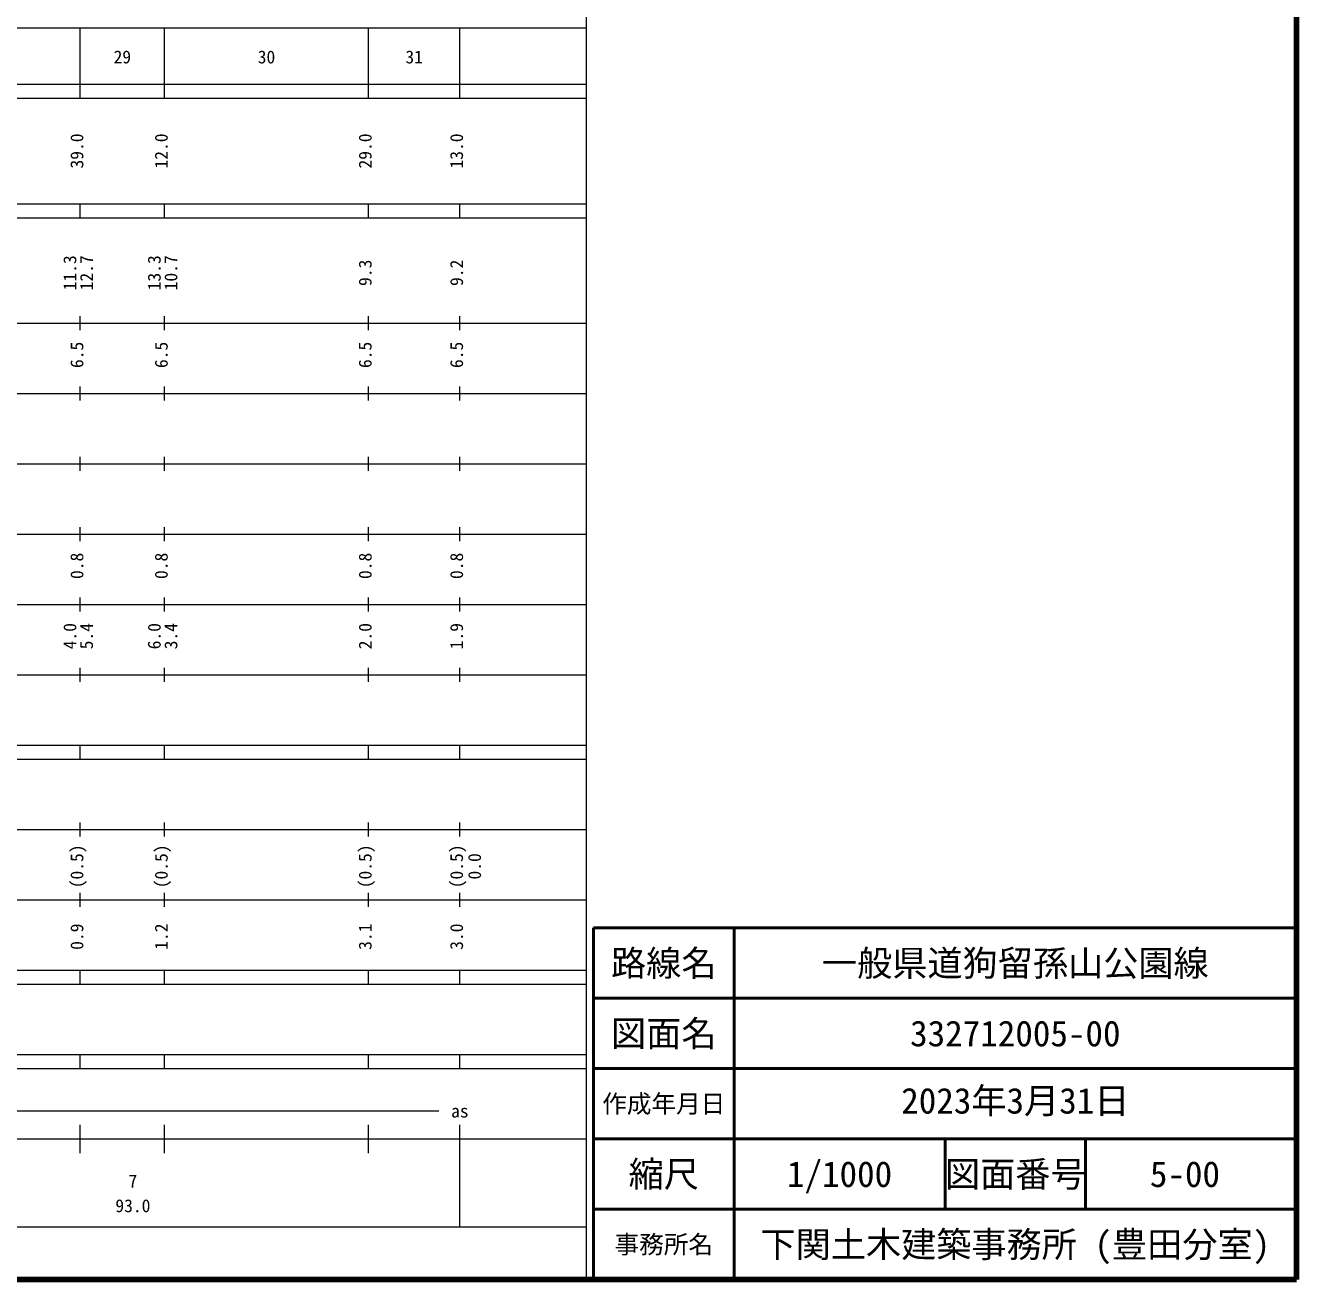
# Model space of a CAD drawing. Units: millimetres on the paper, enlarged 1000 times. Extents: x 40000 to 680000, y 20000 to 380000.
# Drawn here: x 499215 to 680000, y 20000 to 198357 of the extents above; entities that cross this region are included whole.
import ezdxf
from ezdxf.enums import TextEntityAlignment as Align

# ---------------------------------------------------------------- set-up
doc = ezdxf.new("R2010")
doc.units = ezdxf.units.MM
doc.header["$LTSCALE"] = 1000
for name, color, linetype, lineweight in [('M-TTL', 2, 'Continuous', 140), ('M-TTL-BAND', 7, 'Continuous', 13), ('M-TTL-FRAM', 2, 'Continuous', 50), ('M-TTL-LINE', 7, 'Continuous', 50), ('M-TTL-TXT', 7, 'Continuous', 13)]:
    doc.layers.add(name, color=color, linetype=linetype, lineweight=lineweight)
doc.styles.add('ＭＳ ゴシック', font='')
doc.styles.get('ＭＳ ゴシック').set_extended_font_data('MS Gothic')

msp = doc.modelspace()

# ---------------------------------------------------------------- linework, layer by layer
at = {"layer": 'M-TTL'}
for p, q in [((680000, 20000), (680000, 380000)), ((40000, 20000), (680000, 20000))]:
    msp.add_line(p, q, dxfattribs=at)
at = {"layer": 'M-TTL-BAND'}
for p, q in [((579000, 20000), (579000, 370000)), ((68000, 198000), (579000, 198000)), ((507000, 188000), (507000, 198000)), ((519000, 188000), (519000, 198000)), ((548000, 188000), (548000, 198000)), ((561000, 188000), (561000, 198000)), ((40000, 190000), (579000, 190000)), ((40000, 188000), (579000, 188000)), ((40000, 173000), (579000, 173000)), ((507000, 171000), (507000, 173000)), ((519000, 171000), (519000, 173000)), ((548000, 171000), (548000, 173000)), ((561000, 171000), (561000, 173000)), ((40000, 171000), (579000, 171000)), ((40000, 156000), (579000, 156000)), ((507000, 155000), (507000, 157000)), ((519000, 155000), (519000, 157000)), ((548000, 155000), (548000, 157000)), ((561000, 155000), (561000, 157000)), ((507000, 145000), (507000, 147000)), ((519000, 145000), (519000, 147000)), ((548000, 145000), (548000, 147000)), ((561000, 145000), (561000, 147000)), ((46000, 146000), (579000, 146000)), ((52000, 136000), (579000, 136000)), ((507000, 135000), (507000, 137000)), ((519000, 135000), (519000, 137000)), ((548000, 135000), (548000, 137000)), ((561000, 135000), (561000, 137000)), ((507000, 125000), (507000, 127000)), ((519000, 125000), (519000, 127000)), ((548000, 125000), (548000, 127000)), ((561000, 125000), (561000, 127000)), ((46000, 126000), (579000, 126000)), ((52000, 116000), (579000, 116000)), ((507000, 115000), (507000, 117000)), ((519000, 115000), (519000, 117000)), ((548000, 115000), (548000, 117000)), ((561000, 115000), (561000, 117000)), ((507000, 105000), (507000, 107000)), ((519000, 105000), (519000, 107000)), ((548000, 105000), (548000, 107000)), ((561000, 105000), (561000, 107000)), ((46000, 106000), (579000, 106000)), ((40000, 96000), (579000, 96000)), ((507000, 94000), (507000, 96000)), ((519000, 94000), (519000, 96000)), ((548000, 94000), (548000, 96000)), ((561000, 94000), (561000, 96000)), ((40000, 94000), (579000, 94000)), ((507000, 83000), (507000, 85000)), ((519000, 83000), (519000, 85000)), ((548000, 83000), (548000, 85000)), ((561000, 83000), (561000, 85000)), ((49000, 84000), (579000, 84000)), ((507000, 73000), (507000, 75000)), ((519000, 73000), (519000, 75000)), ((548000, 73000), (548000, 75000)), ((561000, 73000), (561000, 75000)), ((40000, 74000), (579000, 74000)), ((40000, 64000), (579000, 64000)), ((507000, 62000), (507000, 64000)), ((519000, 62000), (519000, 64000)), ((548000, 62000), (548000, 64000)), ((561000, 62000), (561000, 64000)), ((40000, 62000), (579000, 62000)), ((40000, 52000), (579000, 52000)), ((507000, 50000), (507000, 52000)), ((519000, 50000), (519000, 52000)), ((548000, 50000), (548000, 52000)), ((561000, 50000), (561000, 52000)), ((40000, 50000), (579000, 50000)), ((71000, 44000), (558000, 44000)), ((507000, 38000), (507000, 42000)), ((519000, 38000), (519000, 42000)), ((548000, 38000), (548000, 42000)), ((561000, 27500), (561000, 42000)), ((40000, 40000), (579000, 40000)), ((68000, 27500), (579000, 27500))]:
    msp.add_line(p, q, dxfattribs=at)
at = {"layer": 'M-TTL-FRAM'}
for p, q in [((680000, 70000), (580000, 70000)), ((580000, 70000), (580000, 20000))]:
    msp.add_line(p, q, dxfattribs=at)
at = {"layer": 'M-TTL-LINE'}
for p, q in [((600000, 70000), (600000, 20000)), ((680000, 60000), (580000, 60000)), ((680000, 50000), (580000, 50000)), ((680000, 40000), (580000, 40000)), ((630000, 40000), (630000, 30000)), ((650000, 40000), (650000, 30000)), ((680000, 30000), (580000, 30000))]:
    msp.add_line(p, q, dxfattribs=at)

# ---------------------------------------------------------------- texts
at = {"layer": 'M-TTL-BAND', "style": 'ＭＳ ゴシック'}
for s, p in [('29', (513000, 192405)), ('30', (533500, 192405)), ('31', (554500, 192405)), ('as', (561000, 42500)), ('7', (514500, 32523)), ('93.0', (514500, 29033))]:
    msp.add_text(s, height=1833, dxfattribs=at).set_placement(p, align=Align.BOTTOM_CENTER)
for s, p in [('39.0', (508000, 180500)), ('12.0', (520000, 180500)), ('29.0', (549000, 180500)), ('13.0', (562000, 180500)), ('11.3', (507000, 163174)), ('12.7', (509370, 163174)), ('13.3', (519000, 163174)), ('10.7', (521370, 163174)), ('9.3', (549000, 163174)), ('9.2', (562000, 163174)), ('6.5', (508000, 151500)), ('6.5', (520000, 151500)), ('6.5', (549000, 151500)), ('6.5', (562000, 151500)), ('0.8', (508000, 121500)), ('0.8', (520000, 121500)), ('0.8', (549000, 121500)), ('0.8', (562000, 121500)), ('4.0', (507000, 111500)), ('5.4', (509370, 111500)), ('6.0', (519000, 111500)), ('3.4', (521370, 111500)), ('2.0', (549000, 111500)), ('1.9', (562000, 111500)), ('(0.5)', (508000, 78764)), ('(0.5)', (508000, 78764)), ('(0.5)', (520000, 78764)), ('(0.5)', (520000, 78764)), ('(0.5)', (549000, 78764)), ('(0.5)', (549000, 78764)), ('(0.5)', (562000, 78764)), ('(0.5)', (562000, 78764)), ('0.0', (564555, 78764)), ('1.2', (520000, 68764)), ('3.1', (549000, 68764)), ('0.9', (508000, 68764)), ('3.0', (562000, 68764))]:
    msp.add_text(s, height=1833, rotation=90, dxfattribs=at).set_placement(p, align=Align.BOTTOM_CENTER)
at = {"layer": 'M-TTL-TXT', "style": 'ＭＳ ゴシック'}
for s, height, p in [('路線名', 3666, (590000, 65000)), ('路線名', 3666, (590000, 65000)), ('一般県道狗留孫山公園線', 3666, (640000, 65000)), ('図面名', 3666, (590000, 55000)), ('図面名', 3666, (590000, 55000)), ('332712005-00', 3666, (640000, 55000)), ('作成年月日', 2566, (590000, 45000)), ('作成年月日', 2566, (590000, 45000)), ('縮尺', 3666, (590000, 35000)), ('縮尺', 3666, (590000, 35000)), ('1/1000', 3666, (615000, 35000)), ('図面番号', 3666, (640000, 35000)), ('図面番号', 3666, (640000, 35000)), ('5-00', 3666, (664125, 35000)), ('下関土木建築事務所 (豊田分室)', 3666, (640000, 25000)), ('事務所名', 2566, (590000, 25000)), ('事務所名', 2566, (590000, 25000))]:
    msp.add_text(s, height=height, dxfattribs=at).set_placement(p, align=Align.MIDDLE_CENTER)
msp.add_text('2023年3月31日', height=3666, dxfattribs=at).set_placement((640000, 42500), align=Align.BOTTOM_CENTER)

doc.saveas('drawing.dxf')
